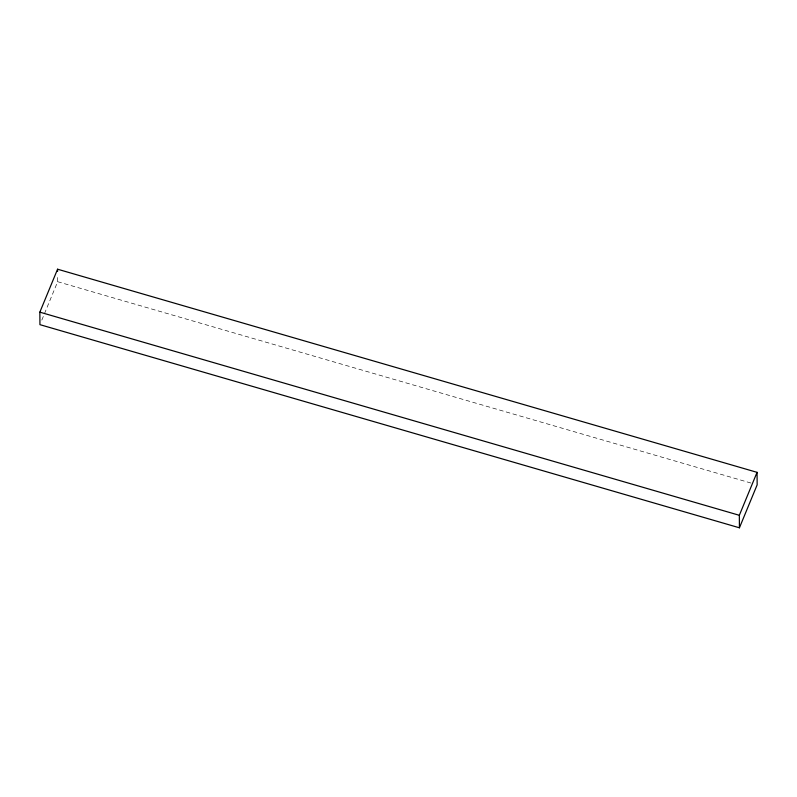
<?xml version="1.0" encoding="UTF-8"?>
<svg xmlns="http://www.w3.org/2000/svg" width="797" height="797" viewBox="0 0 797 797"><rect width="100%" height="100%" fill="white"/><g stroke="black" fill="none" stroke-linecap="round" stroke-linejoin="round"><path stroke-width="0.6" stroke-dasharray="3.98 2.99" d="M41.803 320.135L57.663 281.7L57.613 274.885M57.663 281.7L751.173 483.102"/><path stroke-width="1.2" d="M39.85 312.155L57.573 269.207L757.06 472.342L757.15 484.845L739.427 527.793L39.94 324.658L39.85 312.155L739.337 515.3L739.427 527.793M739.337 515.3L757.06 472.342M57.573 269.207L57.593 271.478"/></g></svg>
